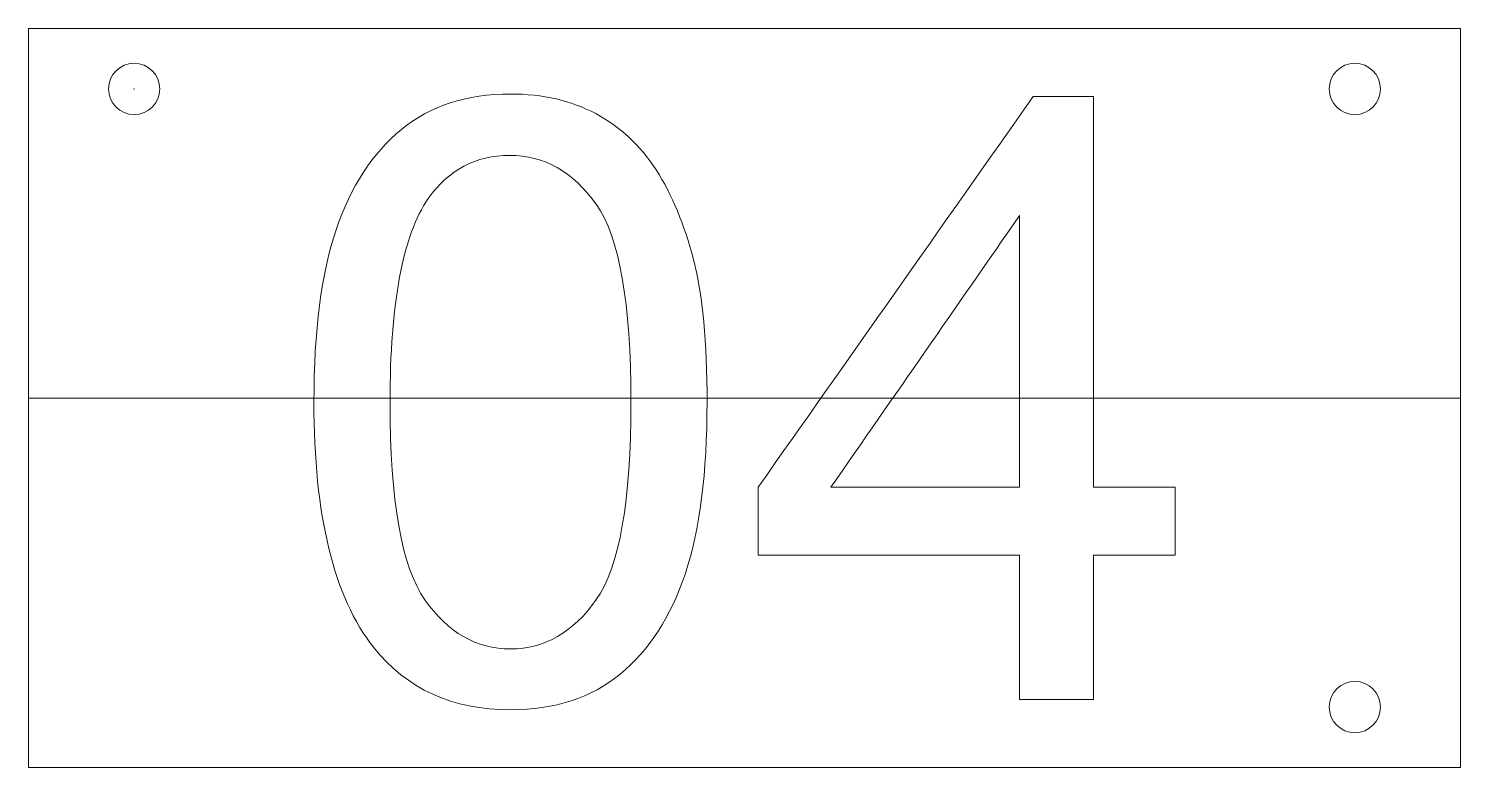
# Model space of a CAD drawing. Header units: millimetres. Extents: x 0 to 95, y -49 to 0.
import ezdxf
from ezdxf.lldxf.tags import DXFTag

# ---------------------------------------------------------------- set-up
doc = ezdxf.new("R2010")
doc.units = ezdxf.units.MM
doc.layers.add('1', color=7, linetype='Continuous', true_color=0xffffff)
doc.layers.add('61', color=7, linetype='Continuous', true_color=0xffffff)
tags = doc.linetypes.add('PHANTOM', pattern=[50.5, 18, -6.5, 6.5, -6.5, 6.5, -6.5]).pattern_tags.tags
tags[14:15] = [DXFTag(74, 4), DXFTag(75, 0), DXFTag(340, '0'), DXFTag(46, 0.0), DXFTag(50, 0.0), DXFTag(44, 0.0), DXFTag(45, 0.0)]
tags[12:13] = [DXFTag(74, 4), DXFTag(75, 0), DXFTag(340, '0'), DXFTag(46, 0.0), DXFTag(50, 0.0), DXFTag(44, 0.0), DXFTag(45, 0.0)]
tags[10:11] = [DXFTag(74, 4), DXFTag(75, 0), DXFTag(340, '0'), DXFTag(46, 0.0), DXFTag(50, 0.0), DXFTag(44, 0.0), DXFTag(45, 0.0)]
tags[8:9] = [DXFTag(74, 4), DXFTag(75, 0), DXFTag(340, '0'), DXFTag(46, 0.0), DXFTag(50, 0.0), DXFTag(44, 0.0), DXFTag(45, 0.0)]
tags[6:7] = [DXFTag(74, 4), DXFTag(75, 0), DXFTag(340, '0'), DXFTag(46, 0.0), DXFTag(50, 0.0), DXFTag(44, 0.0), DXFTag(45, 0.0)]
tags[4:5] = [DXFTag(74, 4), DXFTag(75, 0), DXFTag(340, '0'), DXFTag(46, 0.0), DXFTag(50, 0.0), DXFTag(44, 0.0), DXFTag(45, 0.0)]

msp = doc.modelspace()

# ---------------------------------------------------------------- linework, layer by layer
at = {"layer": '1', "color": 252, "linetype": 'Continuous', "lineweight": 13}
for p, q in [((0, -49), (0, 0)), ((0, -49), (0, 0)), ((0, 0), (95, 0)), ((0, 0), (95, 0)), ((95, 0), (95, -49)), ((95, 0), (95, -49)), ((95, -49), (0, -49)), ((95, -49), (0, -49))]:
    msp.add_line(p, q, dxfattribs=at)
at = {"layer": '1', "color": 163, "linetype": 'Continuous', "lineweight": 18}
for p, q in [((0, 0), (95, 0)), ((0, -49), (0, 0)), ((95, 0), (95, -49)), ((95, -49), (0, -49))]:
    msp.add_line(p, q, dxfattribs=at)
at = {"layer": '1', "color": 163, "linetype": 'PHANTOM', "lineweight": 18}
msp.add_line((0, -24.5), (95, -24.5), dxfattribs=at)
at = {"layer": '1', "color": 252, "linetype": 'Continuous', "lineweight": 13}
for centre in [(7, -4), (7, -4), (88, -4), (88, -4), (88, -45), (88, -45)]:
    msp.add_circle(centre, 1.7, dxfattribs=at)
for points, knots in [([(20.395, -13.356), (21.369, -10.475), (22.813, -8.253), (26.649, -5.122), (29.063, -4.336), (34.122, -4.336), (36.001, -4.776), (39.245, -6.497), (40.58, -7.741), (42.691, -10.999), (43.51, -12.982), (44.721, -17.661), (45.016, -20.813), (45.016, -29.464), (44.538, -33.255), (42.609, -39.024), (41.166, -41.247), (37.33, -44.394), (34.907, -45.179), (28.122, -45.179), (25.09, -43.807), (20.248, -37.706), (18.93, -32.288), (18.93, -20.043), (19.421, -16.237), (20.395, -13.356)], [0, 0, 0, 0, 0.091571, 0.091571, 0.182907, 0.182907, 0.250127, 0.250127, 0.317205, 0.317205, 0.384284, 0.384284, 0.451419, 0.451419, 0.5309, 0.5309, 0.610651, 0.610651, 0.690199, 0.690199, 0.794856, 0.794856, 0.92074, 0.92074, 1, 1, 1, 1]), ([(20.395, -13.356), (19.421, -16.237), (18.93, -20.043), (18.93, -32.288), (20.248, -37.706), (25.09, -43.807), (28.122, -45.179), (34.907, -45.179), (37.33, -44.394), (41.166, -41.247), (42.609, -39.024), (44.538, -33.255), (45.016, -29.464), (45.016, -20.813), (44.721, -17.661), (43.51, -12.982), (42.691, -10.999), (40.58, -7.741), (39.245, -6.497), (36.001, -4.776), (34.122, -4.336), (29.063, -4.336), (26.649, -5.122), (22.813, -8.253), (21.369, -10.475), (20.395, -13.356)], [0, 0, 0, 0, 0.07926, 0.07926, 0.205144, 0.205144, 0.309801, 0.309801, 0.389349, 0.389349, 0.4691, 0.4691, 0.548581, 0.548581, 0.615716, 0.615716, 0.682795, 0.682795, 0.749873, 0.749873, 0.817093, 0.817093, 0.908429, 0.908429, 1, 1, 1, 1]), ([(26.518, -11.269), (27.868, -9.362), (29.669, -8.404), (34.212, -8.404), (36.127, -9.485), (39.201, -13.817), (39.966, -18.193), (39.966, -31.322), (39.205, -35.685), (36.127, -40.056), (34.228, -41.144), (29.718, -41.144), (27.827, -40.056), (26.289, -37.887)], [0, 0, 0, 0, 0.164766, 0.164766, 0.332528, 0.332528, 0.499869, 0.499869, 0.666378, 0.666378, 0.832886, 0.832886, 1, 1, 1, 1]), ([(26.289, -37.887), (27.827, -40.056), (29.718, -41.144), (34.228, -41.144), (36.127, -40.056), (39.205, -35.685), (39.966, -31.322), (39.966, -18.193), (39.201, -13.817), (36.127, -9.485), (34.212, -8.404), (29.669, -8.404), (27.868, -9.362), (26.518, -11.269)], [0, 0, 0, 0, 0.167114, 0.167114, 0.333622, 0.333622, 0.500131, 0.500131, 0.667472, 0.667472, 0.835234, 0.835234, 1, 1, 1, 1]), ([(26.289, -37.887), (24.75, -35.709), (23.98, -31.339), (23.98, -18.21), (24.824, -13.708), (26.518, -11.269)], [0, 0, 0, 0, 0.5, 0.5, 1, 1, 1, 1]), ([(26.518, -11.269), (24.824, -13.708), (23.98, -18.21), (23.98, -31.339), (24.75, -35.709), (26.289, -37.887)], [0, 0, 0, 0, 0.5, 0.5, 1, 1, 1, 1])]:
    msp.add_open_spline(points, degree=3, knots=knots, dxfattribs=at)
at = {"layer": '1', "color": 163, "linetype": 'Continuous', "lineweight": 18}
for points, knots in [([(20.395, -13.356), (19.421, -16.237), (18.93, -20.043), (18.93, -32.288), (20.248, -37.706), (25.09, -43.807), (28.122, -45.179), (34.907, -45.179), (37.33, -44.394), (41.166, -41.247), (42.609, -39.024), (44.538, -33.255), (45.016, -29.464), (45.016, -20.813), (44.721, -17.661), (43.51, -12.982), (42.691, -10.999), (40.58, -7.741), (39.245, -6.497), (36.001, -4.776), (34.122, -4.336), (29.063, -4.336), (26.649, -5.122), (22.813, -8.253), (21.369, -10.475), (20.395, -13.356)], [0, 0, 0, 0, 0.07926, 0.07926, 0.205144, 0.205144, 0.309801, 0.309801, 0.389349, 0.389349, 0.4691, 0.4691, 0.548581, 0.548581, 0.615716, 0.615716, 0.682795, 0.682795, 0.749873, 0.749873, 0.817093, 0.817093, 0.908429, 0.908429, 1, 1, 1, 1]), ([(65.757, -34.924), (65.757, -38.116), (65.757, -41.308), (65.757, -44.5), (67.394, -44.5), (69.031, -44.5), (70.668, -44.5), (70.668, -41.308), (70.668, -38.116), (70.668, -34.924), (72.468, -34.924), (74.269, -34.924), (76.07, -34.924), (76.07, -33.423), (76.07, -31.922), (76.07, -30.422), (74.269, -30.422), (72.468, -30.422), (70.668, -30.422), (70.668, -21.781), (70.668, -13.141), (70.668, -4.5), (69.331, -4.5), (67.994, -4.5), (66.657, -4.5), (60.573, -13.141), (54.489, -21.781), (48.404, -30.422), (48.404, -31.922), (48.404, -33.423), (48.404, -34.924), (54.188, -34.924), (59.973, -34.924), (65.757, -34.924)], [0, 0, 0, 0, 0.077946, 0.077946, 0.077946, 0.117919, 0.117919, 0.117919, 0.195865, 0.195865, 0.195865, 0.239835, 0.239835, 0.239835, 0.276476, 0.276476, 0.276476, 0.320446, 0.320446, 0.320446, 0.531434, 0.531434, 0.531434, 0.564078, 0.564078, 0.564078, 0.822123, 0.822123, 0.822123, 0.858764, 0.858764, 0.858764, 1, 1, 1, 1]), ([(26.289, -37.887), (24.75, -35.709), (23.98, -31.339), (23.98, -18.21), (24.824, -13.708), (26.518, -11.269), (27.868, -9.362), (29.669, -8.404), (34.212, -8.404), (36.127, -9.485), (39.201, -13.817), (39.966, -18.193), (39.966, -31.322), (39.205, -35.685), (36.127, -40.056), (34.228, -41.144), (29.718, -41.144), (27.827, -40.056), (26.289, -37.887)], [0, 0, 0, 0, 0.207232, 0.207232, 0.414463, 0.414463, 0.414463, 0.51094, 0.51094, 0.60917, 0.60917, 0.707155, 0.707155, 0.804652, 0.804652, 0.902149, 0.902149, 1, 1, 1, 1]), ([(65.757, -12.39), (65.757, -18.401), (65.757, -24.411), (65.757, -30.422), (61.582, -30.422), (57.408, -30.422), (53.234, -30.422), (57.408, -24.411), (61.582, -18.401), (65.757, -12.39)], [0, 0, 0, 0, 0.343404, 0.343404, 0.343404, 0.581901, 0.581901, 0.581901, 1, 1, 1, 1])]:
    msp.add_open_spline(points, degree=3, knots=knots, dxfattribs=at)
at = {"layer": '1', "color": 252, "linetype": 'Continuous', "lineweight": 13}
for points in [[(66.657, -4.5), (60.573, -13.141), (54.489, -21.781), (48.404, -30.422)], [(48.404, -30.422), (54.489, -21.781), (60.573, -13.141), (66.657, -4.5)], [(66.657, -4.5), (67.994, -4.5), (69.331, -4.5), (70.668, -4.5)], [(70.668, -4.5), (69.331, -4.5), (67.994, -4.5), (66.657, -4.5)], [(70.668, -30.422), (70.668, -21.781), (70.668, -13.141), (70.668, -4.5)], [(70.668, -4.5), (70.668, -13.141), (70.668, -21.781), (70.668, -30.422)], [(65.757, -12.39), (61.582, -18.401), (57.408, -24.411), (53.234, -30.422)], [(53.234, -30.422), (57.408, -24.411), (61.582, -18.401), (65.757, -12.39)], [(65.757, -12.39), (65.757, -18.401), (65.757, -24.411), (65.757, -30.422)], [(65.757, -30.422), (65.757, -24.411), (65.757, -18.401), (65.757, -12.39)], [(48.404, -34.924), (48.404, -33.423), (48.404, -31.922), (48.404, -30.422)], [(48.404, -30.422), (48.404, -31.922), (48.404, -33.423), (48.404, -34.924)], [(65.757, -30.422), (61.582, -30.422), (57.408, -30.422), (53.234, -30.422)], [(53.234, -30.422), (57.408, -30.422), (61.582, -30.422), (65.757, -30.422)], [(70.668, -30.422), (72.468, -30.422), (74.269, -30.422), (76.07, -30.422)], [(76.07, -30.422), (74.269, -30.422), (72.468, -30.422), (70.668, -30.422)], [(76.07, -30.422), (76.07, -31.922), (76.07, -33.423), (76.07, -34.924)], [(76.07, -34.924), (76.07, -33.423), (76.07, -31.922), (76.07, -30.422)], [(65.757, -34.924), (59.973, -34.924), (54.188, -34.924), (48.404, -34.924)], [(48.404, -34.924), (54.188, -34.924), (59.973, -34.924), (65.757, -34.924)], [(65.757, -34.924), (65.757, -38.116), (65.757, -41.308), (65.757, -44.5)], [(65.757, -44.5), (65.757, -41.308), (65.757, -38.116), (65.757, -34.924)], [(70.668, -44.5), (70.668, -41.308), (70.668, -38.116), (70.668, -34.924)], [(70.668, -34.924), (72.468, -34.924), (74.269, -34.924), (76.07, -34.924)], [(70.668, -34.924), (70.668, -38.116), (70.668, -41.308), (70.668, -44.5)], [(76.07, -34.924), (74.269, -34.924), (72.468, -34.924), (70.668, -34.924)], [(70.668, -44.5), (69.031, -44.5), (67.394, -44.5), (65.757, -44.5)], [(65.757, -44.5), (67.394, -44.5), (69.031, -44.5), (70.668, -44.5)]]:
    msp.add_open_spline(points, degree=3, dxfattribs=at)
at = {"layer": '1', "color": 163, "linetype": 'Continuous', "lineweight": 18}
msp.add_point((7, -4), dxfattribs=at)
at = {"layer": '61', "color": 43, "linetype": 'Continuous', "lineweight": 18}
msp.add_point((0, 0), dxfattribs=at)

doc.saveas('drawing.dxf')
